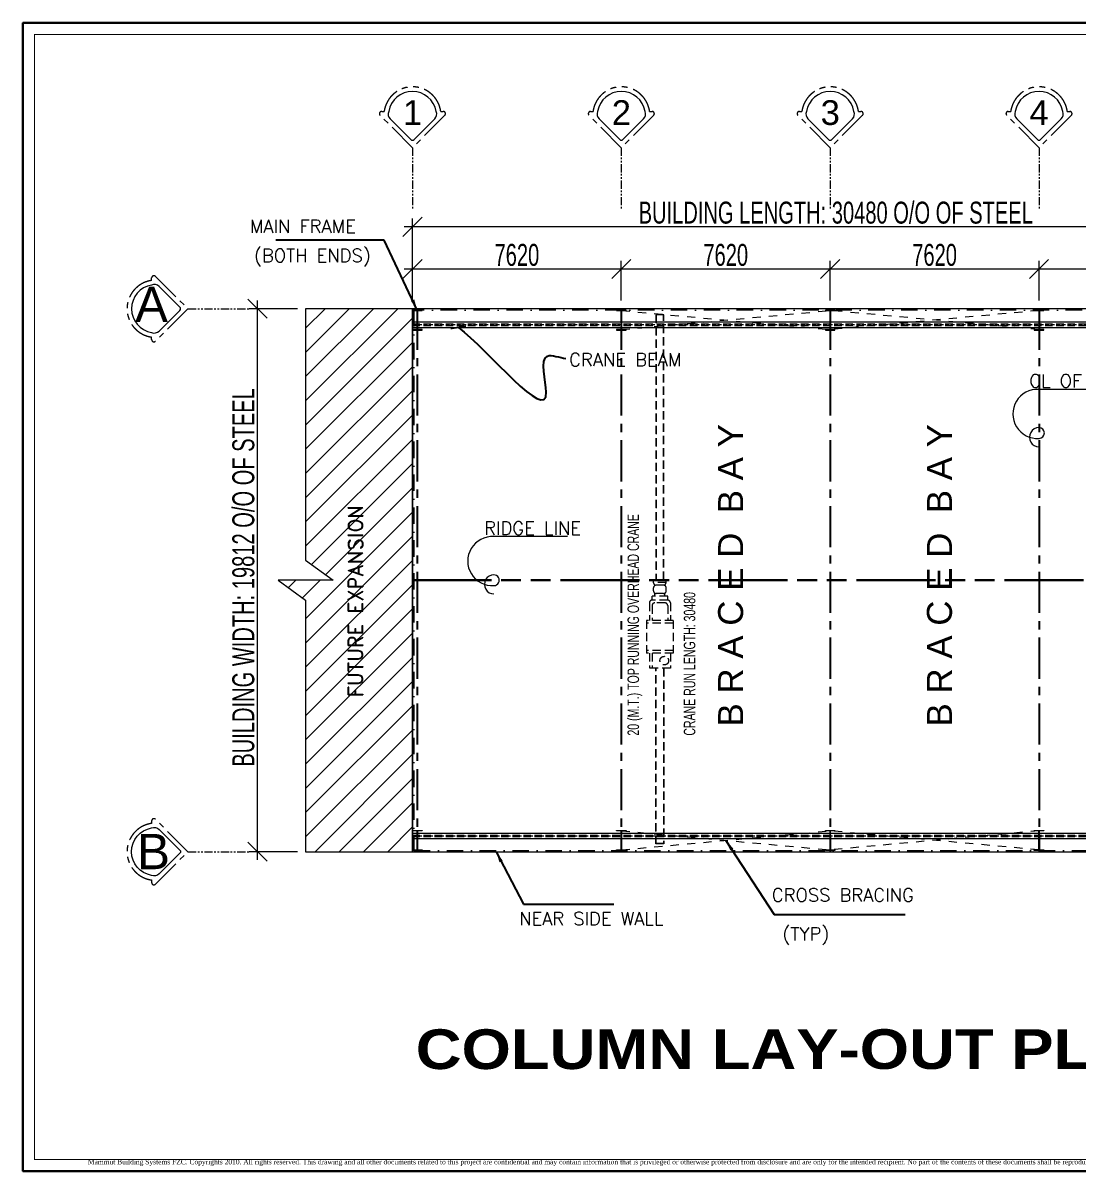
# Model space of a CAD drawing. Extents: x -3729008 to 1589893, y 87560 to 3841399.
# Drawn here: x -3729008 to -3690514, y 3711831 to 3753721 of the extents above; entities that cross this region are included whole.
import ezdxf
from ezdxf.enums import TextEntityAlignment as Align

# ---------------------------------------------------------------- set-up
doc = ezdxf.new("R2010")
doc.units = 0
doc.header["$LTSCALE"] = 1200
doc.header["$MEASUREMENT"] = 0
for name, pattern in [('ACAD_ISO09W100', [45, 24, -3, 6, -3, 6, -3]), ('CENTER', [2, 1.25, -0.25, 0.25, -0.25]), ('D1', [2, 1, -1]), ('DASHDOT', [1, 0.5, -0.25, 0, -0.25]), ('DASHED2', [0.375, 0.25, -0.125]), ('HIDDEN', [0.375, 0.25, -0.125]), ('HIDDEN2', [0.1875, 0.125, -0.0625]), ('PHANTOM', [2.5, 1.25, -0.25, 0.25, -0.25, 0.25, -0.25])]:
    doc.linetypes.add(name, pattern=pattern)
doc.layers.get('0').update_dxf_attribs({"linetype": 'CONTINUOUS'})
doc.layers.get('DEFPOINTS').update_dxf_attribs({"linetype": 'CONTINUOUS'})
for name, color, linetype in [('-EQ_VHCL', 65, 'CONTINUOUS'), ('DIM', 7, 'CONTINUOUS'), ('GRID', 3, 'CONTINUOUS'), ('REW', 7, 'CONTINUOUS'), ('TitleBlock', 7, 'CONTINUOUS'), ('wall', 2, 'CONTINUOUS')]:
    doc.layers.add(name, color=color, linetype=linetype)
for name, color, linetype, lineweight in [('A-DIM', 1, 'CONTINUOUS', 5), ('A-ELE-06', 9, 'CONTINUOUS', 0), ('Crane', 30, 'CONTINUOUS', 0), ('Dim.', 7, 'CONTINUOUS', 5), ('Text Note', 7, 'CONTINUOUS', 0)]:
    doc.layers.add(name, color=color, linetype=linetype, lineweight=lineweight)
doc.styles.add('ARIAL', font='arial.ttf', dxfattribs={"width": 0.92})
doc.styles.add('arial b', font='', dxfattribs={"height": 1000})
doc.styles.add('DIMENSON', font='romans.shx', dxfattribs={"width": 0.8})
doc.styles.add('HEADINGM', font='arial.ttf', dxfattribs={"height": 320})
doc.styles.add('ROMAND', font='romand')
doc.styles.add('Shahbaz (Arial)', font='ARIALN.TTF', dxfattribs={"width": 0.8})
doc.styles.add('SIMPLEX', font='SIMPLEX.shx')
doc.styles.add('TitleBlockSubData', font='arial.ttf')
doc.styles.get('arial b').set_extended_font_data('Arial Black')
doc.dimstyles.new('LES', dxfattribs={"dimscale": 0, "dimtxt": 2.5, "dimasz": 2.5, "dimexe": 2, "dimexo": 2.5, "dimgap": 1, "dimtad": 1, "dimdec": 0, "dimzin": 0, "dimdsep": 46, "dimtxsty": 'SIMPLEX', "dimblk1": 'ARCHTICK', "dimblk2": 'ARCHTICK', "dimsah": 1, "dimcen": 0, "dimse1": 1, "dimse2": 1, "dimclrd": 256, "dimclre": 8, "dimclrt": 3, "dimadec": 0, "dimazin": 0, "dimtfac": 1, "dimtdec": 0, "dimtix": 1, "dimtmove": 2, "dimatfit": 3, "dimldrblk": 'ARCHTICK', "dimfxl": 1, "dimtolj": 1, "dimtzin": 0, "dimarcsym": 0})
doc.dimstyles.new('Shahbaz (Arial)', dxfattribs={"dimtxt": 350, "dimasz": 300, "dimexe": 250, "dimexo": 300, "dimgap": 100, "dimtad": 1, "dimdec": 0, "dimzin": 0, "dimdsep": 46, "dimtxsty": 'Shahbaz (Arial)', "dimblk": 'OBLIQUE', "dimcen": 0.09, "dimdle": 250, "dimclrd": 8, "dimclre": 8, "dimclrt": 6, "dimadec": 4, "dimazin": 0, "dimtfac": 1, "dimtdec": 0, "dimtofl": 0, "dimtmove": 0, "dimatfit": 3, "dimfxl": 0.2, "dimtolj": 1, "dimtzin": 0, "dimlwd": 5, "dimlwe": 5, "dimarcsym": 0})
doc.dimstyles.new('STANDARD$7', dxfattribs={"dimtxt": 22, "dimasz": 20, "dimexe": 5, "dimexo": 5, "dimgap": 10, "dimtad": 1, "dimdec": 0, "dimzin": 0, "dimdsep": 46, "dimtxsty": 'DIMENSON', "dimcen": 0, "dimclrd": 2, "dimclre": 2, "dimclrt": 7, "dimadec": 0, "dimazin": 0, "dimtfac": 1, "dimtdec": 0, "dimtix": 1, "dimtmove": 0, "dimatfit": 3, "dimfxl": 1, "dimtolj": 1, "dimtzin": 0, "dimarcsym": 0})

# ---------------------------------------------------------------- blocks, each defined once
blk = doc.blocks.new('_Oblique')
at = {"color": 0, "linetype": 'ByBlock', "lineweight": -2}
blk.add_line((-0.5, -0.5), (0.5, 0.5), dxfattribs=at)
blk = doc.blocks.new('*D99')
at = {"layer": 'DEFPOINTS', "color": 0, "lineweight": 0, "ltscale": 0.9, "transparency": 16777216}
for p in [(-3720449.200706, 3743294.093731), (-3718693.66322, 3743294.093731), (-3718693.66322, 3723482.593731)]:
    blk.add_point(p, dxfattribs=at)
at = {"layer": 'Dim.', "color": 8, "lineweight": 5, "ltscale": 0.9, "transparency": 16777216}
for p, q in [((-3718993.66322, 3743294.093731), (-3720749.200706, 3743294.093731)), ((-3720449.200706, 3723182.593731), (-3720449.200706, 3743594.093731)), ((-3718993.66322, 3723482.593731), (-3720749.200706, 3723482.593731))]:
    blk.add_line(p, q, dxfattribs=at)
at = {"layer": 'Dim.', "color": 8, "lineweight": 5, "ltscale": 0.9, "transparency": 16777216, "xscale": 700, "yscale": 700, "zscale": 700}
for p, rotation in [((-3720449.200706, 3743294.093731), 90), ((-3720449.200706, 3723482.593731), 270)]:
    blk.add_blockref('_Oblique', p, dxfattribs=dict(at, rotation=rotation))
at = {"layer": 'Dim.', "color": 4, "ltscale": 0.9, "transparency": 16777216, "insert": (-3720963.116123, 3733388.343731), "char_height": 800, "attachment_point": 5, "rotation": 90, "style": 'Shahbaz (Arial)'}
blk.add_mtext('\\A1; BUILDING WIDTH: 19812 O/O OF STEEL ', dxfattribs=at)
blk = doc.blocks.new('*D100')
at = {"layer": 'DEFPOINTS', "color": 0, "lineweight": 0, "ltscale": 0.9, "transparency": 16777216}
for p in [(-3714797.249882, 3746281.011071), (-3714797.249882, 3743294.593731), (-3684317.249882, 3743294.593731)]:
    blk.add_point(p, dxfattribs=at)
at = {"layer": 'Dim.', "color": 8, "lineweight": 5, "ltscale": 0.9, "transparency": 16777216}
for p, q in [((-3684017.249882, 3746281.011071), (-3715097.249882, 3746281.011071)), ((-3714797.249882, 3743594.593731), (-3714797.249882, 3746581.011071)), ((-3684317.249882, 3743594.593731), (-3684317.249882, 3746581.011071))]:
    blk.add_line(p, q, dxfattribs=at)
at = {"layer": 'Dim.', "color": 8, "lineweight": 5, "ltscale": 0.9, "transparency": 16777216, "xscale": 700, "yscale": 700, "zscale": 700, "rotation": 180}
blk.add_blockref('_Oblique', (-3714797.249882, 3746281.011071), dxfattribs=at)
at = {"layer": 'Dim.', "color": 8, "lineweight": 5, "ltscale": 0.9, "transparency": 16777216, "xscale": 700, "yscale": 700, "zscale": 700}
blk.add_blockref('_Oblique', (-3684317.249882, 3746281.011071), dxfattribs=at)
at = {"layer": 'Dim.', "color": 4, "ltscale": 0.9, "transparency": 16777216, "insert": (-3699557.249882, 3746794.926487), "char_height": 800, "attachment_point": 5, "style": 'Shahbaz (Arial)'}
blk.add_mtext('\\A1;  BUILDING LENGTH: 30480 O/O OF STEEL', dxfattribs=at)
blk = doc.blocks.new('*D98')
at = {"layer": 'DEFPOINTS', "color": 0, "lineweight": 0, "ltscale": 0.9, "transparency": 16777216}
for p in [(-3707177.249882, 3744744.352314), (-3714797.249882, 3743294.593731), (-3707177.249882, 3743294.593731)]:
    blk.add_point(p, dxfattribs=at)
at = {"layer": 'Dim.', "color": 8, "lineweight": 5, "ltscale": 0.9, "transparency": 16777216}
for p, q in [((-3714797.249882, 3743594.593731), (-3714797.249882, 3745044.352314)), ((-3707177.249882, 3743594.593731), (-3707177.249882, 3745044.352314)), ((-3715097.249882, 3744744.352314), (-3706877.249882, 3744744.352314))]:
    blk.add_line(p, q, dxfattribs=at)
at = {"layer": 'Dim.', "color": 8, "lineweight": 5, "ltscale": 0.9, "transparency": 16777216, "xscale": 700, "yscale": 700, "zscale": 700, "rotation": 180}
blk.add_blockref('_Oblique', (-3714797.249882, 3744744.352314), dxfattribs=at)
at = {"layer": 'Dim.', "color": 8, "lineweight": 5, "ltscale": 0.9, "transparency": 16777216, "xscale": 700, "yscale": 700, "zscale": 700}
blk.add_blockref('_Oblique', (-3707177.249882, 3744744.352314), dxfattribs=at)
at = {"layer": 'Dim.', "color": 4, "ltscale": 0.9, "transparency": 16777216, "insert": (-3710987.249882, 3745252.810704), "char_height": 800, "attachment_point": 5, "style": 'Shahbaz (Arial)'}
blk.add_mtext('\\A1;7620', dxfattribs=at)
blk = doc.blocks.new('_ArchTick')
at = {"color": 0, "linetype": 'ByBlock', "const_width": 0.15}
blk.add_lwpolyline([(-0.5, -0.5), (0.5, 0.5)], dxfattribs=at)
blk = doc.blocks.new('*D101')
at = {"layer": 'DEFPOINTS', "color": 0, "lineweight": 0, "ltscale": 0.9, "transparency": 16777216}
for p in [(-3699557.249882, 3744744.352314), (-3707177.249882, 3743294.593731), (-3699557.249882, 3743294.593731)]:
    blk.add_point(p, dxfattribs=at)
at = {"layer": 'Dim.', "color": 8, "lineweight": 5, "ltscale": 0.9, "transparency": 16777216}
for p, q in [((-3707177.249882, 3743594.593731), (-3707177.249882, 3745044.352314)), ((-3699557.249882, 3743594.593731), (-3699557.249882, 3745044.352314)), ((-3707477.249882, 3744744.352314), (-3699257.249882, 3744744.352314))]:
    blk.add_line(p, q, dxfattribs=at)
at = {"layer": 'Dim.', "color": 8, "lineweight": 5, "ltscale": 0.9, "transparency": 16777216, "xscale": 700, "yscale": 700, "zscale": 700, "rotation": 180}
blk.add_blockref('_Oblique', (-3707177.249882, 3744744.352314), dxfattribs=at)
at = {"layer": 'Dim.', "color": 8, "lineweight": 5, "ltscale": 0.9, "transparency": 16777216, "xscale": 700, "yscale": 700, "zscale": 700}
blk.add_blockref('_Oblique', (-3699557.249882, 3744744.352314), dxfattribs=at)
at = {"layer": 'Dim.', "color": 4, "ltscale": 0.9, "transparency": 16777216, "insert": (-3703367.249882, 3745252.810704), "char_height": 800, "attachment_point": 5, "style": 'Shahbaz (Arial)'}
blk.add_mtext('\\A1;7620', dxfattribs=at)
blk = doc.blocks.new('*D102')
at = {"layer": 'DEFPOINTS', "color": 0, "lineweight": 0, "ltscale": 0.9, "transparency": 16777216}
for p in [(-3691937.249882, 3744744.352314), (-3699557.249882, 3743294.593731), (-3691937.249882, 3743294.593731)]:
    blk.add_point(p, dxfattribs=at)
at = {"layer": 'Dim.', "color": 8, "lineweight": 5, "ltscale": 0.9, "transparency": 16777216}
for p, q in [((-3699557.249882, 3743594.593731), (-3699557.249882, 3745044.352314)), ((-3691937.249882, 3743594.593731), (-3691937.249882, 3745044.352314)), ((-3699857.249882, 3744744.352314), (-3691637.249882, 3744744.352314))]:
    blk.add_line(p, q, dxfattribs=at)
at = {"layer": 'Dim.', "color": 8, "lineweight": 5, "ltscale": 0.9, "transparency": 16777216, "xscale": 700, "yscale": 700, "zscale": 700, "rotation": 180}
blk.add_blockref('_Oblique', (-3699557.249882, 3744744.352314), dxfattribs=at)
at = {"layer": 'Dim.', "color": 8, "lineweight": 5, "ltscale": 0.9, "transparency": 16777216, "xscale": 700, "yscale": 700, "zscale": 700}
blk.add_blockref('_Oblique', (-3691937.249882, 3744744.352314), dxfattribs=at)
at = {"layer": 'Dim.', "color": 4, "ltscale": 0.9, "transparency": 16777216, "insert": (-3695747.249882, 3745252.810704), "char_height": 800, "attachment_point": 5, "style": 'Shahbaz (Arial)'}
blk.add_mtext('\\A1;7620', dxfattribs=at)
blk = doc.blocks.new('*D103')
at = {"layer": 'DEFPOINTS', "color": 0, "lineweight": 0, "ltscale": 0.9, "transparency": 16777216}
for p in [(-3684317.249882, 3744744.352314), (-3691937.249882, 3743294.593731), (-3684317.249882, 3743294.593731)]:
    blk.add_point(p, dxfattribs=at)
at = {"layer": 'Dim.', "color": 8, "lineweight": 5, "ltscale": 0.9, "transparency": 16777216}
for p, q in [((-3691937.249882, 3743594.593731), (-3691937.249882, 3745044.352314)), ((-3684317.249882, 3743594.593731), (-3684317.249882, 3745044.352314)), ((-3692237.249882, 3744744.352314), (-3684017.249882, 3744744.352314))]:
    blk.add_line(p, q, dxfattribs=at)
at = {"layer": 'Dim.', "color": 8, "lineweight": 5, "ltscale": 0.9, "transparency": 16777216, "xscale": 700, "yscale": 700, "zscale": 700, "rotation": 180}
blk.add_blockref('_Oblique', (-3691937.249882, 3744744.352314), dxfattribs=at)
at = {"layer": 'Dim.', "color": 8, "lineweight": 5, "ltscale": 0.9, "transparency": 16777216, "xscale": 700, "yscale": 700, "zscale": 700}
blk.add_blockref('_Oblique', (-3684317.249882, 3744744.352314), dxfattribs=at)
at = {"layer": 'Dim.', "color": 4, "ltscale": 0.9, "transparency": 16777216, "insert": (-3688127.249882, 3745252.810704), "char_height": 800, "attachment_point": 5, "style": 'Shahbaz (Arial)'}
blk.add_mtext('\\A1;7620', dxfattribs=at)

msp = doc.modelspace()

# ---------------------------------------------------------------- hatches: boundary and pattern name
at = {"linetype": 'Continuous', "lineweight": 0}
h = msp.add_hatch(dxfattribs=at)
h.set_pattern_fill('ANSI31', color=4, scale=5000, style=0)
h.set_pattern_definition([(45, (608108.94, 80850.2), (-441.94174, 441.94174), [])])
h.paths.add_polyline_path([(-3714797.2, 3743294.6), (-3718693.7, 3743294.6), (-3718693.7, 3734118.8), (-3717693.7, 3733388.6), (-3719693.7, 3733388.6), (-3718693.7, 3732658.4), (-3718693.7, 3723482.6), (-3714797.2, 3723482.6)])
h.paths.add_polyline_path([(-3716478.8, 3729085.9), (-3716478.8, 3737074.7), (-3717276.4, 3737074.7), (-3717276.4, 3729085.9)], flags=24)

# ---------------------------------------------------------------- linework, layer by layer
at = {"layer": '-EQ_VHCL', "color": 9, "lineweight": 30}
msp.add_lwpolyline([(-3670940.2, 3711831.2), (-3670940.2, 3753720.7), (-3729007.8, 3753720.7), (-3729007.8, 3711831.2)], close=True, dxfattribs=at)
at = {"color": 21, "linetype": 'PHANTOM', "lineweight": 9, "ltscale": 0.2}
for p, q in [((-3714797.2, 3749170.4), (-3714797.2, 3746929.3)), ((-3707177.2, 3749170.4), (-3707177.2, 3746929.3)), ((-3699557.2, 3749170.4), (-3699557.2, 3746929.3)), ((-3691937.2, 3749170.4), (-3691937.2, 3746929.3)), ((-3722990.3, 3743292.6), (-3720749.2, 3743292.6)), ((-3722990.3, 3723482.6), (-3720749.2, 3723482.6))]:
    msp.add_line(p, q, dxfattribs=at)
at = {"color": 164, "const_width": 30.6}
msp.add_lwpolyline([(-3677501.1, 3712255.1), (-3677501.1, 3753296.8), (-3728583.9, 3753296.8), (-3728583.9, 3712255.1)], close=True, dxfattribs=at)
at = {"color": 21, "linetype": 'PHANTOM', "lineweight": 9, "ltscale": 0.7}
for points in [[(-3715829.9, 3750493, -0.868691), (-3713764.6, 3750493), (-3713674.6, 3750493, -0.668179), (-3713616, 3750351.6), (-3714797.2, 3749170.4), (-3715978.5, 3750351.6, -0.668179), (-3715919.9, 3750493)], [(-3708209.9, 3750493, -0.868691), (-3706144.6, 3750493), (-3706054.6, 3750493, -0.668179), (-3705996, 3750351.6), (-3707177.2, 3749170.4), (-3708358.5, 3750351.6, -0.668179), (-3708299.9, 3750493)], [(-3700589.9, 3750493, -0.868691), (-3698524.6, 3750493), (-3698434.6, 3750493, -0.668179), (-3698376, 3750351.6), (-3699557.2, 3749170.4), (-3700738.5, 3750351.6, -0.668179), (-3700679.9, 3750493)], [(-3692969.9, 3750493, -0.868691), (-3690904.6, 3750493), (-3690814.6, 3750493, -0.668179), (-3690756, 3750351.6), (-3691937.2, 3749170.4), (-3693118.5, 3750351.6, -0.668179), (-3693059.9, 3750493)], [(-3724313, 3742259.9, -0.868691), (-3724313, 3744325.2), (-3724313, 3744415.3, -0.668179), (-3724171.6, 3744473.8), (-3722990.3, 3743292.6), (-3724171.6, 3742111.3, -0.668179), (-3724313, 3742169.9)], [(-3724313, 3724515.2, 0.868691), (-3724313, 3722449.9), (-3724313, 3722359.9, 0.668179), (-3724171.6, 3722301.3), (-3722990.3, 3723482.6), (-3724171.6, 3724663.8, 0.668179), (-3724313, 3724605.3)]]:
    msp.add_lwpolyline(points, format="xyb", close=True, dxfattribs=at)
at = {"color": 4, "linetype": 'Continuous', "lineweight": 0}
msp.add_lwpolyline([(-3718693.7, 3732658.4), (-3718693.7, 3723482.6), (-3714797.2, 3723482.6), (-3714797.2, 3743294.6), (-3718693.7, 3743294.6), (-3718693.7, 3734118.8), (-3717693.7, 3733388.6), (-3719693.7, 3733388.6), (-3718693.7, 3732658.4)], dxfattribs=at)
msp.add_lwpolyline([(-3714797.2, 3743294.6), (-3714797.2, 3723482.6), (-3684317.2, 3723482.6), (-3684317.2, 3743294.6)], close=True, dxfattribs=at)
at = {"color": 2, "lineweight": 5}
for points in [[(-3689250.2, 3740350.1), (-3691944.5, 3740350.1, 1.06598), (-3691936.6, 3738564, 1), (-3691937.9, 3738954.7, 1), (-3691935.6, 3738257.4, -1)], [(-3709137.9, 3734979.3), (-3711832.2, 3734979.3, 1.06598), (-3711824.3, 3733193.2, 1), (-3711825.6, 3733584, 1), (-3711823.2, 3732886.7, -1)]]:
    msp.add_lwpolyline(points, format="xyb", dxfattribs=at)
at = {"layer": 'A-DIM', "linetype": 'Continuous'}
for points in [[(-3714622.2, 3742516.6), (-3714447.2, 3742516.6), (-3714447.2, 3742530.6), (-3714607.2, 3742530.6, -0.414214), (-3714617.2, 3742540.6), (-3714617.2, 3743220.6, -0.414214), (-3714607.2, 3743230.6), (-3714447.2, 3743230.6), (-3714447.2, 3743244.6), (-3714797.2, 3743244.6), (-3714797.2, 3743230.6), (-3714637.2, 3743230.6, -0.414214), (-3714627.2, 3743220.6), (-3714627.2, 3742540.6, -0.414214), (-3714637.2, 3742530.6), (-3714797.2, 3742530.6), (-3714797.2, 3742516.6)], [(-3707177.2, 3742516.6), (-3707002.2, 3742516.6), (-3707002.2, 3742530.6), (-3707162.2, 3742530.6, -0.414214), (-3707172.2, 3742540.6), (-3707172.2, 3743220.6, -0.414214), (-3707162.2, 3743230.6), (-3707002.2, 3743230.6), (-3707002.2, 3743244.6), (-3707352.2, 3743244.6), (-3707352.2, 3743230.6), (-3707192.2, 3743230.6, -0.414214), (-3707182.2, 3743220.6), (-3707182.2, 3742540.6, -0.414214), (-3707192.2, 3742530.6), (-3707352.2, 3742530.6), (-3707352.2, 3742516.6)], [(-3699557.2, 3742516.6), (-3699382.2, 3742516.6), (-3699382.2, 3742530.6), (-3699542.2, 3742530.6, -0.414214), (-3699552.2, 3742540.6), (-3699552.2, 3743220.6, -0.414214), (-3699542.2, 3743230.6), (-3699382.2, 3743230.6), (-3699382.2, 3743244.6), (-3699732.2, 3743244.6), (-3699732.2, 3743230.6), (-3699572.2, 3743230.6, -0.414214), (-3699562.2, 3743220.6), (-3699562.2, 3742540.6, -0.414214), (-3699572.2, 3742530.6), (-3699732.2, 3742530.6), (-3699732.2, 3742516.6)], [(-3691937.2, 3742516.6), (-3691762.2, 3742516.6), (-3691762.2, 3742530.6), (-3691922.2, 3742530.6, -0.414214), (-3691932.2, 3742540.6), (-3691932.2, 3743220.6, -0.414214), (-3691922.2, 3743230.6), (-3691762.2, 3743230.6), (-3691762.2, 3743244.6), (-3692112.2, 3743244.6), (-3692112.2, 3743230.6), (-3691952.2, 3743230.6, -0.414214), (-3691942.2, 3743220.6), (-3691942.2, 3742540.6, -0.414214), (-3691952.2, 3742530.6), (-3692112.2, 3742530.6), (-3692112.2, 3742516.6)], [(-3714622.2, 3724260.6), (-3714447.2, 3724260.6), (-3714447.2, 3724246.6), (-3714607.2, 3724246.6, 0.414214), (-3714617.2, 3724236.6), (-3714617.2, 3723556.6, 0.414214), (-3714607.2, 3723546.6), (-3714447.2, 3723546.6), (-3714447.2, 3723532.6), (-3714797.2, 3723532.6), (-3714797.2, 3723546.6), (-3714637.2, 3723546.6, 0.414214), (-3714627.2, 3723556.6), (-3714627.2, 3724236.6, 0.414214), (-3714637.2, 3724246.6), (-3714797.2, 3724246.6), (-3714797.2, 3724260.6)], [(-3707177.2, 3724260.6), (-3707002.2, 3724260.6), (-3707002.2, 3724246.6), (-3707162.2, 3724246.6, 0.414214), (-3707172.2, 3724236.6), (-3707172.2, 3723556.6, 0.414214), (-3707162.2, 3723546.6), (-3707002.2, 3723546.6), (-3707002.2, 3723532.6), (-3707352.2, 3723532.6), (-3707352.2, 3723546.6), (-3707192.2, 3723546.6, 0.414214), (-3707182.2, 3723556.6), (-3707182.2, 3724236.6, 0.414214), (-3707192.2, 3724246.6), (-3707352.2, 3724246.6), (-3707352.2, 3724260.6)], [(-3699557.2, 3724260.6), (-3699382.2, 3724260.6), (-3699382.2, 3724246.6), (-3699542.2, 3724246.6, 0.414214), (-3699552.2, 3724236.6), (-3699552.2, 3723556.6, 0.414214), (-3699542.2, 3723546.6), (-3699382.2, 3723546.6), (-3699382.2, 3723532.6), (-3699732.2, 3723532.6), (-3699732.2, 3723546.6), (-3699572.2, 3723546.6, 0.414214), (-3699562.2, 3723556.6), (-3699562.2, 3724236.6, 0.414214), (-3699572.2, 3724246.6), (-3699732.2, 3724246.6), (-3699732.2, 3724260.6)], [(-3691937.2, 3724260.6), (-3691762.2, 3724260.6), (-3691762.2, 3724246.6), (-3691922.2, 3724246.6, 0.414214), (-3691932.2, 3724236.6), (-3691932.2, 3723556.6, 0.414214), (-3691922.2, 3723546.6), (-3691762.2, 3723546.6), (-3691762.2, 3723532.6), (-3692112.2, 3723532.6), (-3692112.2, 3723546.6), (-3691952.2, 3723546.6, 0.414214), (-3691942.2, 3723556.6), (-3691942.2, 3724236.6, 0.414214), (-3691952.2, 3724246.6), (-3692112.2, 3724246.6), (-3692112.2, 3724260.6)]]:
    msp.add_lwpolyline(points, format="xyb", close=True, dxfattribs=at)
at = {"layer": 'A-ELE-06', "linetype": 'D1', "lineweight": 20, "ltscale": 0.25}
for p, q in [((-3707171.1, 3742532.1), (-3699565.2, 3743227.7)), ((-3707169.3, 3743227.7), (-3699565.2, 3742533.5)), ((-3691945.2, 3743227.7), (-3699549.3, 3742533.5)), ((-3691943.4, 3742532.1), (-3699549.3, 3743227.7)), ((-3707171.1, 3724245.1), (-3699565.2, 3723549.5)), ((-3707169.3, 3723549.5), (-3699565.2, 3724243.7)), ((-3691943.4, 3724245.1), (-3699549.3, 3723549.5)), ((-3691945.2, 3723549.5), (-3699549.3, 3724243.7))]:
    msp.add_line(p, q, dxfattribs=at)
at = {"layer": 'Crane', "color": 9, "linetype": 'HIDDEN', "lineweight": 5}
for p, q in [((-3705999, 3733302.9), (-3705999, 3733402)), ((-3705541.6, 3733402), (-3705999, 3733402)), ((-3705954.2, 3733191.6), (-3705999, 3733302.9)), ((-3705541.6, 3733302.9), (-3705999, 3733302.9)), ((-3705634.1, 3733203.7), (-3705906.6, 3733203.7)), ((-3705586.5, 3733191.6), (-3705541.6, 3733302.9)), ((-3705541.6, 3733302.9), (-3705541.6, 3733402)), ((-3706055.3, 3732658.5), (-3706055.3, 3732807.2)), ((-3705485.4, 3732807.2), (-3706055.3, 3732807.2)), ((-3706005.7, 3733005.5), (-3706005.7, 3733104.6)), ((-3705956.2, 3732807.2), (-3705956.2, 3732919.6)), ((-3705634.1, 3732906.4), (-3705906.6, 3732906.4)), ((-3705584.5, 3732807.2), (-3705584.5, 3732919.6)), ((-3705534.9, 3733005.5), (-3705534.9, 3733104.6)), ((-3705485.4, 3732658.5), (-3705485.4, 3732807.2)), ((-3706154.4, 3732559.4), (-3706154.4, 3731915.1)), ((-3705485.4, 3732658.5), (-3706055.3, 3732658.5)), ((-3706055.3, 3732460.3), (-3706055.3, 3731915.1)), ((-3705584.5, 3732559.4), (-3705956.2, 3732559.4)), ((-3705485.4, 3732460.3), (-3705485.4, 3731915.1)), ((-3705386.2, 3732559.4), (-3705386.2, 3731915.1)), ((-3705287.1, 3731915.1), (-3706253.6, 3731915.1)), ((-3706253.6, 3731915.1), (-3706253.6, 3730725.6)), ((-3705287.1, 3731816), (-3706253.6, 3731816)), ((-3705287.1, 3731915.1), (-3705287.1, 3730725.6)), ((-3705287.1, 3730824.7), (-3706253.6, 3730824.7)), ((-3705287.1, 3730725.6), (-3706253.6, 3730725.6)), ((-3706154.4, 3730725.6), (-3706154.4, 3730180.4)), ((-3706055.3, 3730725.6), (-3706055.3, 3730180.4)), ((-3705386.2, 3730725.6), (-3705386.2, 3730180.4)), ((-3705386.2, 3730180.4), (-3706154.4, 3730180.4))]:
    msp.add_line(p, q, dxfattribs=at)
for points in [[(-3705623.1, 3733402), (-3705623.1, 3743076.8), (-3705917.5, 3743076.8), (-3705917.5, 3733402)], [(-3705633.1, 3733402), (-3705633.1, 3743066.8), (-3705907.5, 3743066.8), (-3705907.5, 3733402)], [(-3705623.1, 3730180.4), (-3705623.1, 3723769.1), (-3705917.5, 3723769.1), (-3705917.5, 3730180.4)], [(-3705633.1, 3730180.4), (-3705633.1, 3723779.1), (-3705907.5, 3723779.1), (-3705907.5, 3730180.4)]]:
    msp.add_lwpolyline(points, dxfattribs=at)
at = {"layer": 'Crane', "lineweight": 13, "ltscale": 0.9}
for points in [[(-3714797.2, 3742812.6), (-3684317.2, 3742812.6)], [(-3714797.2, 3742612.6), (-3684317.2, 3742612.6)], [(-3714797.2, 3724164.6), (-3684317.2, 3724164.6)], [(-3714797.2, 3723964.6), (-3684317.2, 3723964.6)]]:
    msp.add_lwpolyline(points, dxfattribs=at)
at = {"layer": 'Crane', "linetype": 'DASHED2', "lineweight": 13, "ltscale": 0.9}
for points in [[(-3714797.2, 3742737.6), (-3684317.2, 3742737.6)], [(-3714797.2, 3742687.6), (-3684317.2, 3742687.6)], [(-3714797.2, 3724089.6), (-3684317.2, 3724089.6)], [(-3714797.2, 3724039.6), (-3684317.2, 3724039.6)]]:
    msp.add_lwpolyline(points, dxfattribs=at)
at = {"layer": 'Crane', "linetype": 'HIDDEN2', "lineweight": 13, "ltscale": 0.9}
for points in [[(-3714797.2, 3742712.6), (-3684317.2, 3742712.6)], [(-3714797.2, 3724064.6), (-3684317.2, 3724064.6)]]:
    msp.add_lwpolyline(points, dxfattribs=at)
at = {"layer": 'Crane', "color": 9, "linetype": 'HIDDEN', "lineweight": 5}
msp.add_circle((-3705609.3, 3730453), 158.1, dxfattribs=at)
for centre, start, end in [((-3705906.6, 3733104.6), 90, 180), ((-3705634.1, 3733104.6), 0, 90), ((-3705906.6, 3733005.5), 180, 270), ((-3705634.1, 3733005.5), 270, 0), ((-3706055.3, 3732559.4), 90, 180), ((-3705956.2, 3732460.3), 90, 180), ((-3705584.5, 3732460.3), 0, 90), ((-3705485.4, 3732559.4), 0, 90)]:
    msp.add_arc(centre, 99.1, start, end, dxfattribs=at)
at = {"layer": 'GRID', "linetype": 'Continuous', "lineweight": 5}
for points in [[(-3715610.3, 3750217.8), (-3714855.8, 3749463.2, 0.414214), (-3714738.7, 3749463.2), (-3713984.2, 3750217.8, 0.308734), (-3713932.2, 3750493, 0.845515), (-3715662.3, 3750493, 0.308734)], [(-3707990.3, 3750217.8), (-3707235.8, 3749463.2, 0.414214), (-3707118.7, 3749463.2), (-3706364.2, 3750217.8, 0.308734), (-3706312.2, 3750493, 0.845515), (-3708042.3, 3750493, 0.308734)], [(-3700370.3, 3750217.8), (-3699615.8, 3749463.2, 0.414214), (-3699498.7, 3749463.2), (-3698744.2, 3750217.8, 0.308734), (-3698692.2, 3750493, 0.845515), (-3700422.3, 3750493, 0.308734)], [(-3692750.3, 3750217.8), (-3691995.8, 3749463.2, 0.414214), (-3691878.7, 3749463.2), (-3691124.2, 3750217.8, 0.308734), (-3691072.2, 3750493, 0.845515), (-3692802.3, 3750493, 0.308734)], [(-3724037.7, 3742479.5), (-3723283.2, 3743234, 0.414214), (-3723283.2, 3743351.2), (-3724037.7, 3744105.7, 0.308734), (-3724313, 3744157.6, 0.845515), (-3724313, 3742427.6, 0.308734)], [(-3724037.7, 3724295.7), (-3723283.2, 3723541.2, -0.414214), (-3723283.2, 3723424), (-3724037.7, 3722669.5, -0.308734), (-3724313, 3722617.6, -0.845515), (-3724313, 3724347.6, -0.308734)]]:
    msp.add_lwpolyline(points, format="xyb", close=True, dxfattribs=at)
at = {"layer": 'REW', "color": 20, "linetype": 'CENTER', "lineweight": 25}
for p, q in [((-3714622.2, 3743294.6), (-3714622.2, 3723483.6)), ((-3707177.2, 3743294.6), (-3707177.2, 3723483.6)), ((-3699557.2, 3743294.6), (-3699557.2, 3723483.6)), ((-3691937.2, 3743294.6), (-3691937.2, 3723483.6))]:
    msp.add_line(p, q, dxfattribs=at)
at = {"layer": 'REW', "color": 5, "linetype": 'ACAD_ISO09W100', "lineweight": 30, "ltscale": 0.1}
msp.add_line((-3714797.2, 3733388.6), (-3684317.2, 3733388.6), dxfattribs=at)
at = {"layer": 'wall', "linetype": 'DASHDOT', "lineweight": 15}
msp.add_lwpolyline([(-3714747.2, 3743244.6), (-3714747.2, 3723532.6), (-3684367.2, 3723532.6), (-3684367.2, 3743244.6)], close=True, dxfattribs=at)

# ---------------------------------------------------------------- texts
at = {"color": 6, "linetype": 'Continuous', "style": 'ROMAND'}
msp.add_text('FUTURE EXPANSION', height=531.744, rotation=90, dxfattribs=at).set_placement((-3716611.7, 3729117.5))
at = {"color": 5, "lineweight": 9, "style": 'arial b'}
msp.add_text('COLUMN LAY-OUT PLAN', height=1447.548, rotation=0.01311, dxfattribs=at).set_placement((-3700664.2, 3715555.9), align=Align.CENTER)
at = {"layer": 'DIM', "color": 6, "style": 'SIMPLEX'}
for s, p in [('MAIN FRAME', (-3720730.9, 3746063.4)), ('(BOTH ENDS)', (-3720579.5, 3744998.5)), ('NEAR SIDE WALL', (-3710905.6, 3720800.9))]:
    msp.add_text(s, height=480, dxfattribs=at).set_placement(p)
at = {"layer": 'DIM', "color": 3, "style": 'SIMPLEX'}
for s, p in [('CRANE BEAM', (-3709081.3, 3741196.1)), ('CL OF RAFTER', (-3692295.9, 3740420.3)), ('RIDGE LINE', (-3712183.6, 3735049.6)), ('CROSS BRACING', (-3701685.3, 3721662.6)), ('(TYP)', (-3701300.2, 3720242.9))]:
    msp.add_text(s, height=480, dxfattribs=at).set_placement(p)
at = {"layer": 'GRID', "lineweight": 5, "style": 'HEADINGM'}
for s, height, p in [('1', 901.9, (-3715144.8, 3749999.7)), ('2', 901.9, (-3707524.8, 3749999.7)), ('3', 901.9, (-3699904.8, 3749999.7)), ('4', 901.9, (-3692284.8, 3749999.7)), ('A', 1288.4, (-3724918, 3742804.8)), ('B', 1288.4, (-3724843.4, 3722843.6))]:
    msp.add_text(s, height=height, dxfattribs=at).set_placement(p)
at = {"layer": 'REW', "color": 6, "linetype": 'CENTER', "lineweight": 9, "style": 'ARIAL'}
for p in [(-3702735, 3728049.1), (-3695115, 3728049.6)]:
    msp.add_text('B R A C E D  B A Y', height=911.36, rotation=90, dxfattribs=at).set_placement(p)
at = {"layer": 'Text Note', "linetype": 'Continuous', "lineweight": 9, "style": 'Shahbaz (Arial)', "width": 0.8}
for s, p in [('20 (M.T.) TOP RUNNING OVERHEAD CRANE', (-3706531.1, 3727718.5)), ('CRANE RUN LENGTH: 30480', (-3704476.8, 3727716.9))]:
    msp.add_text(s, height=420, rotation=90, dxfattribs=at).set_placement(p)
at = {"layer": 'TitleBlock', "ltscale": 0.75, "insert": (-3726638, 3712255), "char_height": 178.6623, "width": 51113.805, "attachment_point": 1, "style": 'TitleBlockSubData'}
msp.add_mtext('{\\fTimes New Roman|b0|i0|c0|p18;\\C8;Mammut Building Systems FZC. Copyrights 2010. All rights reserved. This drawing and all other documents related to this project are confidential and may contain information that is privileged or otherwise protected from disclosure and are only for the intended recipient. No part of the contents of these documents shall be reproduced or transmitted in any form or by any means without the written permission of Mammut Building Systems FZC. \\H1.44263x; }', dxfattribs=at)
msp.add_mtext('{\\fTimes New Roman|b0|i0|c0|p18;\\C8;Mammut Building Systems FZC. Copyrights 2010. All rights reserved. This drawing and all other documents related to this project are confidential and may contain information that is privileged or otherwise protected from disclosure and are only for the intended recipient. No part of the contents of these documents shall be reproduced or transmitted in any form or by any means without the written permission of Mammut Building Systems FZC. \\H1.44263x; }', dxfattribs=at)

# ---------------------------------------------------------------- dimensions: what is measured, and where the dimension line sits
at = {"layer": 'Dim.', "ltscale": 0.9}
for base, p1, p2, angle, text, picture, middle in [((-3714797.2, 3746281), (-3684317.2, 3743294.6), (-3714797.2, 3743294.6), 180, '  BUILDING LENGTH: 30480 O/O OF STEEL', '*D100', (-3699557.2, 3746794.9)), ((-3720449.2, 3743294.1), (-3718693.7, 3723482.6), (-3718693.7, 3743294.1), 90, ' BUILDING WIDTH: 19812 O/O OF STEEL ', '*D99', (-3720963.1, 3733388.3))]:
    dim = msp.add_linear_dim(base=base, p1=p1, p2=p2, angle=angle, text=text, dimstyle='Shahbaz (Arial)', override={"dimtxt": 800, "dimasz": 700, "dimexe": 300, "dimdle": 300, "dimclrt": 4, "dimtmove": 1}, dxfattribs=at)
    dim.commit()
    dim.dimension.update_dxf_attribs({"geometry": picture, "text_midpoint": middle})
for base, p1, p2, picture, middle in [((-3707177.2, 3744744.4), (-3714797.2, 3743294.6), (-3707177.2, 3743294.6), '*D98', (-3710987.2, 3745252.8)), ((-3699557.2, 3744744.4), (-3707177.2, 3743294.6), (-3699557.2, 3743294.6), '*D101', (-3703367.2, 3745252.8)), ((-3691937.2, 3744744.4), (-3699557.2, 3743294.6), (-3691937.2, 3743294.6), '*D102', (-3695747.2, 3745252.8)), ((-3684317.2, 3744744.4), (-3691937.2, 3743294.6), (-3684317.2, 3743294.6), '*D103', (-3688127.2, 3745252.8))]:
    dim = msp.add_linear_dim(base=base, p1=p1, p2=p2, dimstyle='Shahbaz (Arial)', override={"dimtxt": 800, "dimasz": 700, "dimexe": 300, "dimdle": 300, "dimclrt": 4, "dimtmove": 1}, dxfattribs=at)
    dim.commit()
    dim.dimension.update_dxf_attribs({"geometry": picture, "text_midpoint": middle})

# ---------------------------------------------------------------- leaders
at = {"layer": 'DIM', "path_type": 1}
msp.add_leader([(-3713121.4, 3742612.6), (-3709914.3, 3740252.5), (-3709868.8, 3741568.1), (-3709199.9, 3741474.4)], dimstyle='LES', override={"dimscale": 1, "dimtxt": 400, "dimasz": 400, "dimexe": 320, "dimexo": 400, "dimgap": 160}, dxfattribs=at)
at = {"layer": 'REW', "color": 7, "linetype": 'Continuous'}
for points in [[(-3714622.1, 3743244.7), (-3715825.5, 3745792.2), (-3719786.8, 3745792.2)], [(-3703364.8, 3723896.9), (-3701595.1, 3721197.4), (-3696819.6, 3721197)], [(-3711748.1, 3723482.3), (-3710745.2, 3721568.6), (-3707444.1, 3721568.6)]]:
    msp.add_leader(points, dimstyle='STANDARD$7', override={"dimtxt": 500, "dimasz": 400, "dimexe": 200, "dimexo": 200, "dimgap": 200, "dimtad": 0, "dimtih": 1, "dimtoh": 1, "dimdec": 4, "dimcen": 0.09, "dimclrd": 7, "dimclre": 7, "dimclrt": 2, "dimtix": 0, "dimtofl": 0}, dxfattribs=at)

doc.saveas('drawing.dxf')
